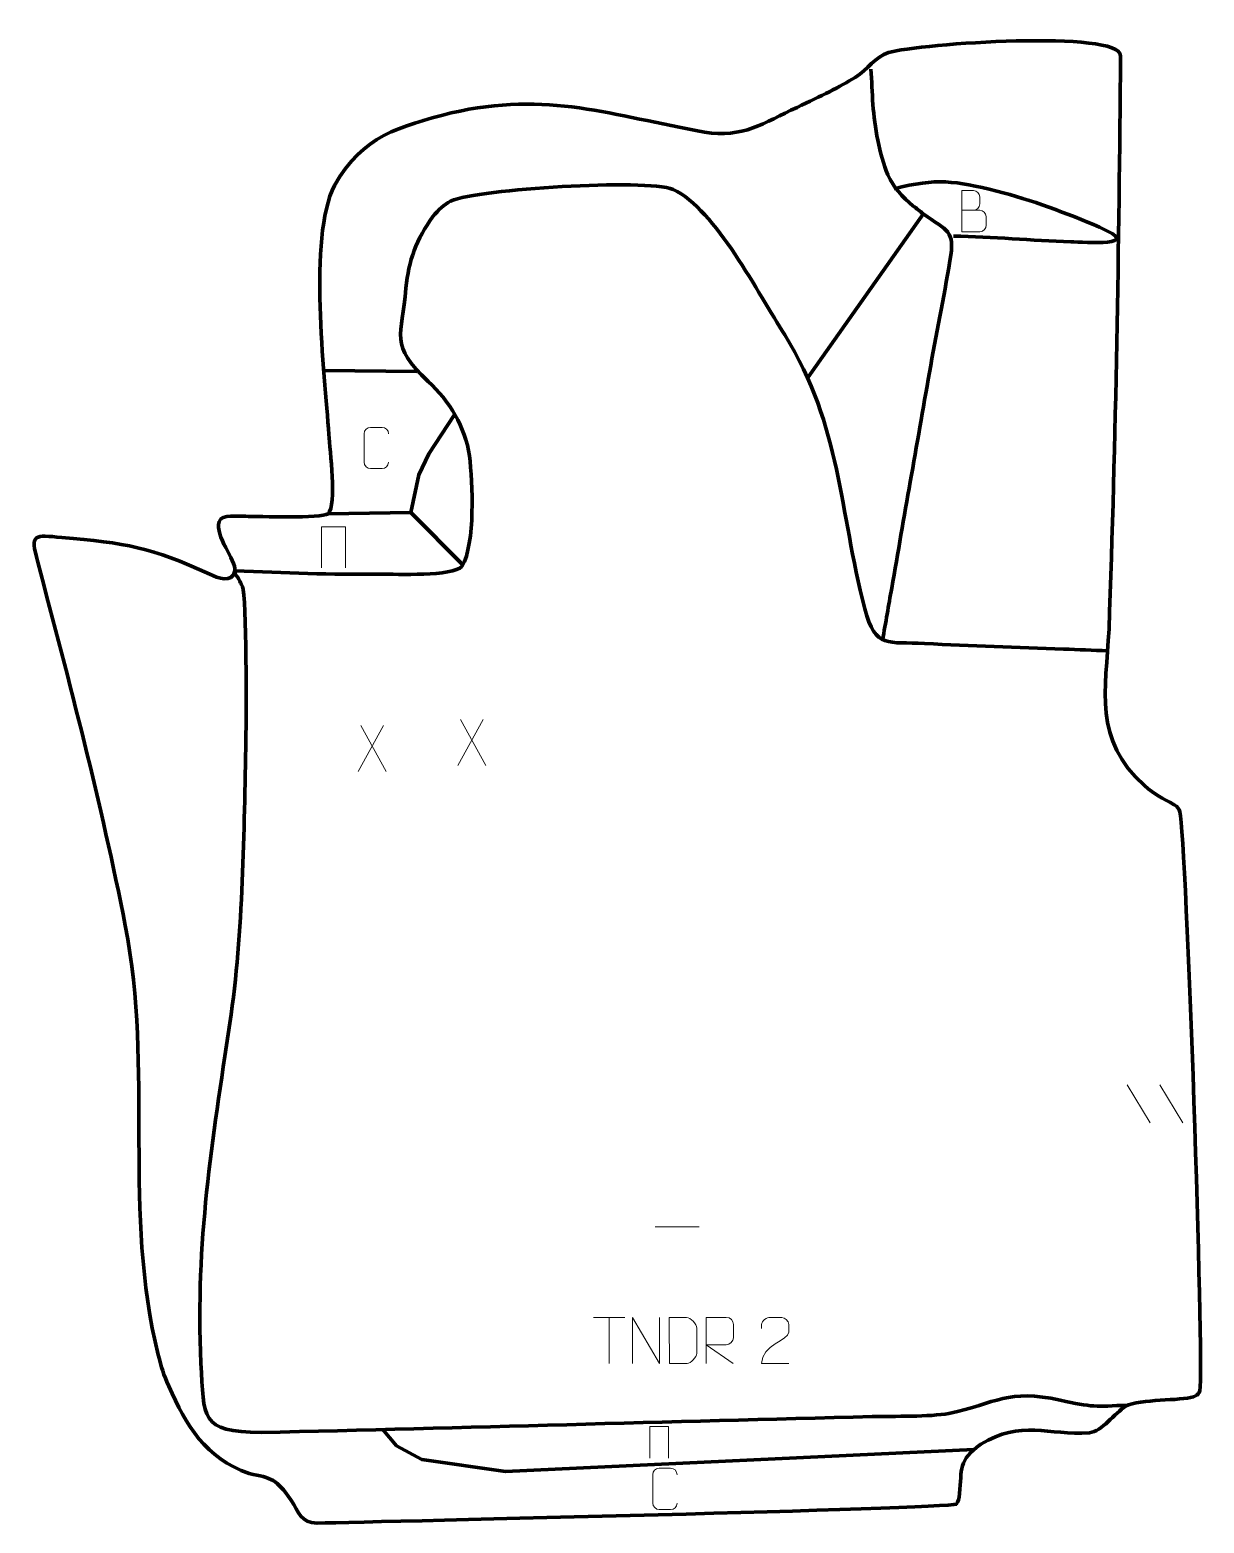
# Model space of a CAD drawing. Header units: millimetres. Extents: x -319 to 319, y -419 to 392.
import ezdxf

# ---------------------------------------------------------------- set-up
doc = ezdxf.new("R2010")
doc.units = ezdxf.units.MM
doc.header["$MEASUREMENT"] = 0
doc.layers.add('layer 1', color=7, linetype='Continuous')
doc.layers.add('layer 2', color=7, linetype='Continuous')

msp = doc.modelspace()

# ---------------------------------------------------------------- linework, layer by layer
at = {"layer": 'layer 1', "color": 140, "lineweight": 158}
for points, knots in [([(143.9753, 60.9493), (145.6187, 70.33), (147.2621, 79.7106), (148.9054, 89.0913), (148.9054, 89.0913), (152.2787, 108.3464), (155.6519, 127.6014), (159.0252, 146.8565), (159.0252, 146.8565), (162.4849, 166.6052), (165.9446, 186.354), (169.4044, 206.1028), (169.4044, 206.1028), (172.977, 226.3454), (177.1229, 246.5713), (180.5453, 266.8155), (180.5453, 266.8155), (183.4503, 283.9992), (179.2391, 282.4947), (166.05, 292.3429), (166.05, 292.3429), (164.2052, 293.7204), (162.398, 295.1102), (160.5917, 296.5379), (160.5917, 296.5379), (154.7268, 301.5005), (150.0249, 306.3614), (146.849, 313.4518), (146.849, 313.4518), (142.1771, 324.7793), (139.6486, 339.4066), (138.7158, 351.6189), (138.7158, 351.6189), (138.3104, 358.0465), (138.0664, 364.4817), (137.6639, 370.9129)], [0, 0, 0, 0, 0.1, 0.1, 0.1, 0.1, 0.2, 0.2, 0.2, 0.2, 0.3, 0.3, 0.3, 0.3, 0.4, 0.4, 0.4, 0.4, 0.5, 0.5, 0.5, 0.5, 0.6, 0.6, 0.6, 0.6, 0.7, 0.7, 0.7, 0.7, 0.8, 0.8, 0.8, 0.8, 1, 1, 1, 1]), ([(-207.5462, 98.4338), (-180.6623, 97.4526), (-155.4286, 96.3263), (-128.4279, 96.6482), (-128.4279, 96.6482), (-120.1182, 96.6801), (-89.2815, 95.3193), (-84.3411, 100.8829), (-84.3411, 100.8829), (-76.9294, 113.5786), (-78.6468, 146.0816), (-80.2407, 160.9346), (-80.2407, 160.9346), (-82.6724, 176.5857), (-91.0761, 190.6809), (-102.7077, 201.2495), (-102.7077, 201.2495), (-124.1155, 221.6546), (-116.8924, 225.3475), (-114.7466, 252.0156), (-114.7466, 252.0156), (-113.297, 266.9891), (-109.0688, 278.5626), (-100.1206, 290.7602), (-100.1206, 290.7602), (-97.211, 294.5033), (-94.0015, 297.2314), (-90.5574, 299.2232), (-90.5574, 299.2232), (-74.4845, 305.913), (14.7905, 311.4049), (30.3361, 305.5523), (30.3361, 305.5523), (53.4253, 294.7086), (76.4884, 248.6787), (90.853, 226.6559), (90.853, 226.6559), (121.8735, 175.8343), (120.1545, 132.3023), (134.3429, 77.8314), (134.3429, 77.8314), (140.0878, 55.7759), (146.9161, 60.1652), (166.8117, 59.043), (166.8117, 59.043), (191.9204, 57.6268), (217.0465, 56.9091), (242.175, 55.9773), (242.175, 55.9773), (250.1494, 55.6743), (258.1237, 55.3712), (266.0981, 55.0682)], [0, 0, 0, 0, 0.07142857, 0.07142857, 0.07142857, 0.07142857, 0.14285714, 0.14285714, 0.14285714, 0.14285714, 0.21428571, 0.21428571, 0.21428571, 0.21428571, 0.28571429, 0.28571429, 0.28571429, 0.28571429, 0.35714286, 0.35714286, 0.35714286, 0.35714286, 0.42857143, 0.42857143, 0.42857143, 0.42857143, 0.5, 0.5, 0.5, 0.5, 0.57142857, 0.57142857, 0.57142857, 0.57142857, 0.64285714, 0.64285714, 0.64285714, 0.64285714, 0.71428571, 0.71428571, 0.71428571, 0.71428571, 0.78571429, 0.78571429, 0.78571429, 0.78571429, 0.85714286, 0.85714286, 0.85714286, 0.85714286, 1, 1, 1, 1]), ([(150.2946, 305.8616), (173.5162, 311.9055), (182.928, 310.1795), (206.0396, 304.599), (206.0396, 304.599), (224.249, 300.0471), (244.4572, 292.4499), (261.7359, 285.015), (261.7359, 285.015), (286.8103, 274.2256), (253.6049, 276.8968), (246.1389, 277.1349), (246.1389, 277.1349), (224.8532, 277.8139), (203.6992, 279.8077), (182.3784, 280.1607)], [0, 0, 0, 0, 0.2, 0.2, 0.2, 0.2, 0.4, 0.4, 0.4, 0.4, 0.6, 0.6, 0.6, 0.6, 1, 1, 1, 1]), ([(-88.5168, 182.9349), (-88.5168, 182.9349), (-102.3784, 161.9574), (-102.3784, 161.9574), (-102.3784, 161.9574), (-102.3784, 161.9574), (-107.6702, 150.646), (-107.6702, 150.646), (-107.6702, 150.646), (-107.6702, 150.646), (-112.1015, 130.0751), (-112.1015, 130.0751)], [0, 0, 0, 0, 0.25, 0.25, 0.25, 0.25, 0.5, 0.5, 0.5, 0.5, 1, 1, 1, 1]), ([(-83.7212, 101.5929), (-83.7212, 101.5929), (-112.1015, 130.0751), (-112.1015, 130.0751), (-112.1015, 130.0751), (-112.1015, 130.0751), (-157.0046, 129.429), (-157.0046, 129.429)], [0, 0, 0, 0, 0.33333333, 0.33333333, 0.33333333, 0.33333333, 1, 1, 1, 1]), ([(276.8404, -354.5115), (259.6086, -355.2803), (257.6308, -355.7326), (240.4147, -351.7933), (240.4147, -351.7933), (211.951, -345.5882), (205.8284, -353.3403), (179.9526, -358.9782), (179.9526, -358.9782), (169.6367, -360.9329), (149.8824, -360.4209), (138.3916, -360.7063), (138.3916, -360.7063), (27.8278, -363.4578), (-82.778, -366.7912), (-193.3309, -369.3627), (-193.3309, -369.3627), (-226.7714, -369.0365), (-224.154, -361.5417), (-226.1238, -331.6585), (-226.1238, -331.6585), (-228.9191, -265.6097), (-220.0934, -211.6259), (-210.2727, -147.0469), (-210.2727, -147.0469), (-203.0314, -97.4639), (-202.6345, -43.095), (-201.6075, 7.1629), (-201.6075, 7.1629), (-201.4681, 18.7745), (-201.015, 84.2339), (-203.5481, 90.0439), (-203.5481, 90.0439), (-204.6534, 92.5791), (-206.3363, 95.28), (-207.7393, 97.6921)], [0, 0, 0, 0, 0.1, 0.1, 0.1, 0.1, 0.2, 0.2, 0.2, 0.2, 0.3, 0.3, 0.3, 0.3, 0.4, 0.4, 0.4, 0.4, 0.5, 0.5, 0.5, 0.5, 0.6, 0.6, 0.6, 0.6, 0.7, 0.7, 0.7, 0.7, 0.8, 0.8, 0.8, 0.8, 1, 1, 1, 1]), ([(-127.5086, -367.6164), (-127.5086, -367.6164), (-119.8411, -376.5365), (-119.8411, -376.5365), (-119.8411, -376.5365), (-119.8411, -376.5365), (-106.0828, -383.9448), (-106.0828, -383.9448), (-106.0828, -383.9448), (-106.0828, -383.9448), (-60.7067, -390.5594), (-60.7067, -390.5594), (-60.7067, -390.5594), (-60.7067, -390.5594), (193.5783, -378.6331), (193.5783, -378.6331)], [0, 0, 0, 0, 0.2, 0.2, 0.2, 0.2, 0.4, 0.4, 0.4, 0.4, 0.6, 0.6, 0.6, 0.6, 1, 1, 1, 1])]:
    msp.add_open_spline(points, degree=3, knots=knots, dxfattribs=at)
at = {"layer": 'layer 1', "color": 250, "lineweight": 9}
for points, knots in [([(186.9321, 294.2113), (190.1911, 294.2117), (193.4505, 294.2117), (196.7102, 294.2113), (196.7102, 294.2113), (198.4795, 294.1958), (200.2024, 292.6408), (200.2024, 290.805), (200.2024, 290.805), (200.2021, 289.7942), (200.2021, 287.0629), (200.2024, 286.0518), (200.2024, 286.0518), (200.2183, 284.3877), (198.837, 282.5839), (196.7576, 282.5991), (196.7576, 282.5991), (193.4976, 282.5994), (190.2379, 282.5994), (186.9786, 282.5991), (186.9786, 282.5991), (186.9786, 290.0495), (186.9786, 297.4996), (186.9786, 304.9494), (186.9786, 304.9494), (189.1047, 304.9494), (191.2311, 304.9494), (193.3576, 304.9494), (193.3576, 304.9494), (194.8631, 304.9652), (196.7411, 303.254), (196.757, 301.4963), (196.757, 301.4963), (196.7566, 299.6457), (196.7566, 299.515), (196.757, 297.6641), (196.757, 297.6641), (196.7724, 295.8135), (195.1115, 294.1958), (193.3111, 294.2113)], [0, 0, 0, 0, 0.09090909, 0.09090909, 0.09090909, 0.09090909, 0.18181818, 0.18181818, 0.18181818, 0.18181818, 0.27272727, 0.27272727, 0.27272727, 0.27272727, 0.36363636, 0.36363636, 0.36363636, 0.36363636, 0.45454545, 0.45454545, 0.45454545, 0.45454545, 0.54545455, 0.54545455, 0.54545455, 0.54545455, 0.63636364, 0.63636364, 0.63636364, 0.63636364, 0.72727273, 0.72727273, 0.72727273, 0.72727273, 0.81818182, 0.81818182, 0.81818182, 0.81818182, 1, 1, 1, 1]), ([(-124.163, 157.4309), (-124.2882, 155.3499), (-125.7904, 154.0247), (-127.7141, 154.015), (-127.7141, 154.015), (-129.8027, 154.0153), (-131.8913, 154.0153), (-133.9796, 154.015), (-133.9796, 154.015), (-135.7038, 153.9206), (-137.4702, 155.6085), (-137.4602, 157.4153), (-137.4602, 157.4153), (-137.4598, 162.5835), (-137.4598, 167.7512), (-137.4602, 172.9186), (-137.4602, 172.9186), (-137.4564, 174.8337), (-135.8919, 176.3736), (-133.964, 176.3615), (-133.964, 176.3615), (-131.881, 176.3615), (-129.7975, 176.3615), (-127.7141, 176.3615), (-127.7141, 176.3615), (-125.9706, 176.3933), (-124.1869, 175.0574), (-124.163, 172.874)], [0, 0, 0, 0, 0.125, 0.125, 0.125, 0.125, 0.25, 0.25, 0.25, 0.25, 0.375, 0.375, 0.375, 0.375, 0.5, 0.5, 0.5, 0.5, 0.625, 0.625, 0.625, 0.625, 0.75, 0.75, 0.75, 0.75, 1, 1, 1, 1]), ([(-160.6541, 100.0365), (-160.6541, 100.0365), (-160.6541, 122.3868), (-160.6541, 122.3868), (-160.6541, 122.3868), (-160.6541, 122.3868), (-147.5358, 122.3868), (-147.5358, 122.3868), (-147.5358, 122.3868), (-147.5358, 122.3868), (-147.5358, 100.0365), (-147.5358, 100.0365)], [0, 0, 0, 0, 0.25, 0.25, 0.25, 0.25, 0.5, 0.5, 0.5, 0.5, 1, 1, 1, 1]), ([(8.3023, -331.8357), (8.3023, -331.8357), (8.3023, -306.8822), (8.3023, -306.8822), (8.3023, -306.8822), (8.3023, -306.8822), (22.9571, -331.8357), (22.9571, -331.8357), (22.9571, -331.8357), (22.9571, -331.8357), (22.9571, -306.8822), (22.9571, -306.8822)], [0, 0, 0, 0, 0.25, 0.25, 0.25, 0.25, 0.5, 0.5, 0.5, 0.5, 1, 1, 1, 1]), ([(28.2374, -331.8076), (30.5692, -331.8072), (35.5194, -331.8312), (37.8509, -331.8315), (37.8509, -331.8315), (39.7759, -331.9369), (43.0945, -328.3953), (43.0833, -326.378), (43.0833, -326.378), (43.0829, -320.6079), (43.0829, -318.4382), (43.0833, -312.6689), (43.0833, -312.6689), (43.079, -310.5308), (39.7045, -306.8707), (37.5521, -306.8842), (37.5521, -306.8842), (35.2264, -306.8842), (30.5021, -306.8842), (28.176, -306.8842), (28.176, -306.8842), (28.1764, -312.6311), (28.2377, -326.0603), (28.2374, -331.8076)], [0, 0, 0, 0, 0.14285714, 0.14285714, 0.14285714, 0.14285714, 0.28571429, 0.28571429, 0.28571429, 0.28571429, 0.42857143, 0.42857143, 0.42857143, 0.42857143, 0.57142857, 0.57142857, 0.57142857, 0.57142857, 0.71428571, 0.71428571, 0.71428571, 0.71428571, 1, 1, 1, 1]), ([(48.2977, -331.8357), (48.2977, -331.8357), (48.2977, -306.8822), (48.2977, -306.8822), (48.2977, -306.8822), (51.8925, -306.8822), (55.488, -306.8822), (59.0832, -306.8822), (59.0832, -306.8822), (61.4085, -306.9199), (62.9658, -308.4099), (62.9617, -310.7763), (62.9617, -310.7763), (62.9613, -312.8118), (62.9613, -315.8712), (62.9617, -317.9072), (62.9617, -317.9072), (62.9552, -319.7827), (61.1429, -321.7245), (59.1334, -321.7436), (59.1334, -321.7436), (59.1334, -321.7436), (48.2977, -321.7436), (48.2977, -321.7436), (48.2977, -321.7436), (48.2977, -321.7436), (62.9524, -331.8357), (62.9524, -331.8357)], [0, 0, 0, 0, 0.125, 0.125, 0.125, 0.125, 0.25, 0.25, 0.25, 0.25, 0.375, 0.375, 0.375, 0.375, 0.5, 0.5, 0.5, 0.5, 0.625, 0.625, 0.625, 0.625, 0.75, 0.75, 0.75, 0.75, 1, 1, 1, 1]), ([(93.0011, -331.8461), (88.0867, -331.8458), (83.1723, -331.8458), (78.2582, -331.8461), (78.2582, -331.8461), (78.2582, -321.9138), (92.9092, -319.2726), (93.0011, -314.9623), (93.0011, -314.9623), (93.0008, -313.5382), (93.0008, -312.1145), (93.0011, -310.6912), (93.0011, -310.6912), (92.9842, -308.6141), (90.8614, -306.8893), (89.1904, -306.872), (89.1904, -306.872), (87.1172, -306.8724), (85.0443, -306.8724), (82.9719, -306.872), (82.9719, -306.872), (81.1498, -306.8555), (78.3251, -308.6476), (78.2582, -310.7412), (78.2582, -310.7412), (78.2582, -310.7412), (78.2582, -312.796), (78.2582, -312.796)], [0, 0, 0, 0, 0.125, 0.125, 0.125, 0.125, 0.25, 0.25, 0.25, 0.25, 0.375, 0.375, 0.375, 0.375, 0.5, 0.5, 0.5, 0.5, 0.625, 0.625, 0.625, 0.625, 0.75, 0.75, 0.75, 0.75, 1, 1, 1, 1]), ([(17.675, -383.295), (17.675, -383.295), (17.675, -366.1005), (17.675, -366.1005), (17.675, -366.1005), (17.675, -366.1005), (27.7672, -366.1005), (27.7672, -366.1005), (27.7672, -366.1005), (27.7672, -366.1005), (27.7672, -383.295), (27.7672, -383.295)], [0, 0, 0, 0, 0.25, 0.25, 0.25, 0.25, 0.5, 0.5, 0.5, 0.5, 1, 1, 1, 1]), ([(32.4702, -407.7194), (32.345, -409.8004), (30.8428, -411.1256), (28.9191, -411.1353), (28.9191, -411.1353), (26.8305, -411.135), (24.7419, -411.135), (22.6536, -411.1353), (22.6536, -411.1353), (20.9294, -411.2297), (19.163, -409.5418), (19.173, -407.735), (19.173, -407.735), (19.1734, -402.5668), (19.1734, -397.3991), (19.173, -392.2317), (19.173, -392.2317), (19.1768, -390.3166), (20.7413, -388.7767), (22.6692, -388.7888), (22.6692, -388.7888), (24.7522, -388.7888), (26.8357, -388.7888), (28.9191, -388.7888), (28.9191, -388.7888), (30.6626, -388.757), (32.4463, -390.0929), (32.4702, -392.2763)], [0, 0, 0, 0, 0.125, 0.125, 0.125, 0.125, 0.25, 0.25, 0.25, 0.25, 0.375, 0.375, 0.375, 0.375, 0.5, 0.5, 0.5, 0.5, 0.625, 0.625, 0.625, 0.625, 0.75, 0.75, 0.75, 0.75, 1, 1, 1, 1])]:
    msp.add_open_spline(points, degree=3, knots=knots, dxfattribs=at)
at = {"layer": 'layer 1', "color": 140, "lineweight": 158}
for points in [[(103.5983, 203.5408), (103.5983, 203.5408), (166.4373, 292.7283), (166.4373, 292.7283)], [(-159.394, 207.2154), (-159.394, 207.2154), (-108.7679, 206.6891), (-108.7679, 206.6891)]]:
    msp.add_open_spline(points, degree=3, dxfattribs=at)
at = {"layer": 'layer 1', "color": 250, "lineweight": 9}
for points in [[(-72.8519, 17.6672), (-72.8519, 17.6672), (-86.5925, -7.2286), (-86.5925, -7.2286)], [(-85.1379, 17.6672), (-85.1379, 17.6672), (-71.3973, -7.2863), (-71.3973, -7.2863)], [(-126.9522, 14.4814), (-126.9522, 14.4814), (-140.6928, -10.4144), (-140.6928, -10.4144)], [(-139.2382, 14.4814), (-139.2382, 14.4814), (-125.4976, -10.4721), (-125.4976, -10.4721)], [(276.8143, -180.6703), (276.8143, -180.6703), (289.1786, -201.2146), (289.1786, -201.2146)], [(294.5442, -180.6703), (294.5442, -180.6703), (306.9085, -201.2146), (306.9085, -201.2146)], [(20.5109, -257.6356), (20.5109, -257.6356), (44.4889, -257.6356), (44.4889, -257.6356)], [(-12.8639, -306.9057), (-12.8639, -306.9057), (4.1233, -306.9057), (4.1233, -306.9057)], [(-4.3701, -331.8357), (-4.3701, -331.8357), (-4.3701, -306.8822), (-4.3701, -306.8822)]]:
    msp.add_open_spline(points, degree=3, dxfattribs=at)
at = {"layer": 'layer 2', "color": 242, "lineweight": 158}
msp.add_open_spline([(273.119, 378.1435), (272.3428, 274.4146), (270.5826, 170.3574), (266.8848, 66.7495), (266.8848, 66.7495), (265.1392, 33.5783), (258.1337, 6.7786), (286.0783, -18.0736), (286.0783, -18.0736), (291.8121, -23.1729), (295.7999, -24.8557), (302.2418, -28.5008), (302.2418, -28.5008), (304.0541, -29.5263), (304.8882, -30.801), (305.2566, -32.3218), (305.2566, -32.3218), (308.9267, -47.4728), (318.507, -331.7371), (316.156, -346.6811), (316.156, -346.6811), (315.9388, -348.0616), (314.8303, -348.9222), (313.8447, -349.461), (313.8447, -349.461), (308.6451, -352.3033), (287.2999, -350.8747), (277.5292, -354.3889), (277.5292, -354.3889), (277.5292, -354.3889), (276.1578, -354.8822), (276.1578, -354.8822), (276.1578, -354.8822), (269.6465, -358.9934), (263.1154, -368.7642), (256.2504, -369.4954), (256.2504, -369.4954), (233.8779, -371.0253), (219.0741, -362.2616), (197.3442, -375.7308), (197.3442, -375.7308), (184.8222, -384.5472), (187.1057, -389.2552), (185.7336, -402.5175), (185.7336, -402.5175), (185.4456, -405.3011), (184.8922, -407.0899), (184.0436, -408.2211), (184.0436, -408.2211), (177.4943, -410.8482), (-125.2628, -417.6618), (-162.9151, -418.5547), (-162.9151, -418.5547), (-172.1424, -418.2176), (-172.5253, -412.9606), (-177.2359, -405.8726), (-177.2359, -405.8726), (-185.2886, -394.5278), (-187.3838, -394.1192), (-199.8225, -391.6319), (-199.8225, -391.6319), (-223.6614, -383.1518), (-234.1526, -365.4405), (-243.5078, -344.2052), (-243.5078, -344.2052), (-246.3039, -337.8586), (-247.5114, -333.9685), (-249.2066, -327.201), (-249.2066, -327.201), (-268.634, -249.6428), (-251.6892, -172.7937), (-267.0967, -94.1357), (-267.0967, -94.1357), (-280.1055, -27.7236), (-297.3069, 37.8227), (-314.6494, 103.2104), (-314.6494, 103.2104), (-318.8917, 119.2056), (-316.4626, 117.8039), (-301.5891, 116.5899), (-301.5891, 116.5899), (-267.272, 113.6035), (-252.8632, 111.3784), (-221.2593, 96.6314), (-221.2593, 96.6314), (-216.9828, 94.7023), (-209.0476, 91.3889), (-207.5462, 98.4338), (-207.5462, 98.4338), (-207.1371, 104.604), (-218.5636, 117.2046), (-216.1661, 125.1176), (-216.1661, 125.1176), (-214.9059, 129.2768), (-205.5317, 128.0514), (-201.7961, 128.0629), (-201.7961, 128.0629), (-194.7347, 128.0172), (-160.8017, 126.8122), (-157.0046, 129.429), (-157.0046, 129.429), (-152.098, 134.3131), (-156.1106, 163.9773), (-156.6253, 172.463), (-156.6253, 172.463), (-158.8758, 206.2029), (-167.9902, 278.7469), (-153.5833, 307.7569), (-153.5833, 307.7569), (-137.9807, 334.8935), (-118.6189, 339.5622), (-90.192, 347.0494), (-90.192, 347.0494), (-37.9178, 359.134), (-2.7804, 345.6652), (47.3028, 336.6291), (47.3028, 336.6291), (68.2006, 333.2247), (79.5064, 341.6476), (97.5248, 350.0793), (97.5248, 350.0793), (110.6494, 356.2209), (120.6945, 361.2275), (129.0794, 366.3464), (129.0794, 366.3464), (135.935, 370.5316), (140.021, 377.7), (147.0931, 379.8094), (147.0931, 379.8094), (164.0888, 384.8788), (273.2232, 392.1645), (273.119, 378.1435)], degree=3, knots=[0, 0, 0, 0, 0.02941176, 0.02941176, 0.02941176, 0.02941176, 0.05882353, 0.05882353, 0.05882353, 0.05882353, 0.08823529, 0.08823529, 0.08823529, 0.08823529, 0.11764706, 0.11764706, 0.11764706, 0.11764706, 0.14705882, 0.14705882, 0.14705882, 0.14705882, 0.17647059, 0.17647059, 0.17647059, 0.17647059, 0.20588235, 0.20588235, 0.20588235, 0.20588235, 0.23529412, 0.23529412, 0.23529412, 0.23529412, 0.26470588, 0.26470588, 0.26470588, 0.26470588, 0.29411765, 0.29411765, 0.29411765, 0.29411765, 0.32352941, 0.32352941, 0.32352941, 0.32352941, 0.35294118, 0.35294118, 0.35294118, 0.35294118, 0.38235294, 0.38235294, 0.38235294, 0.38235294, 0.41176471, 0.41176471, 0.41176471, 0.41176471, 0.44117647, 0.44117647, 0.44117647, 0.44117647, 0.47058824, 0.47058824, 0.47058824, 0.47058824, 0.5, 0.5, 0.5, 0.5, 0.52941176, 0.52941176, 0.52941176, 0.52941176, 0.55882353, 0.55882353, 0.55882353, 0.55882353, 0.58823529, 0.58823529, 0.58823529, 0.58823529, 0.61764706, 0.61764706, 0.61764706, 0.61764706, 0.64705882, 0.64705882, 0.64705882, 0.64705882, 0.67647059, 0.67647059, 0.67647059, 0.67647059, 0.70588235, 0.70588235, 0.70588235, 0.70588235, 0.73529412, 0.73529412, 0.73529412, 0.73529412, 0.76470588, 0.76470588, 0.76470588, 0.76470588, 0.79411765, 0.79411765, 0.79411765, 0.79411765, 0.82352941, 0.82352941, 0.82352941, 0.82352941, 0.85294118, 0.85294118, 0.85294118, 0.85294118, 0.88235294, 0.88235294, 0.88235294, 0.88235294, 0.91176471, 0.91176471, 0.91176471, 0.91176471, 0.94117647, 0.94117647, 0.94117647, 0.94117647, 1, 1, 1, 1], dxfattribs=at)

doc.saveas('drawing.dxf')
